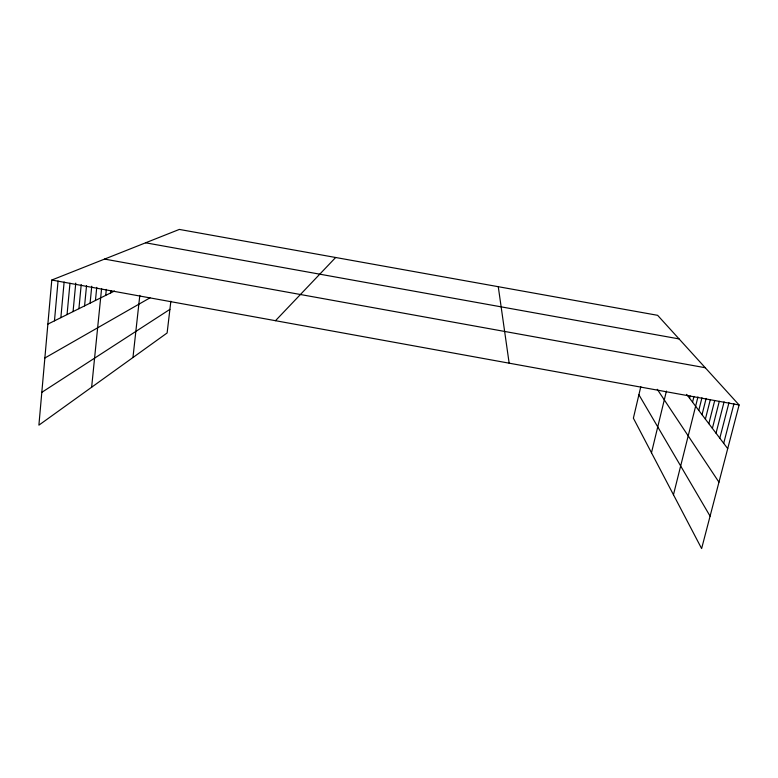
<?xml version="1.0" encoding="UTF-8"?>
<svg xmlns="http://www.w3.org/2000/svg" width="778" height="778" viewBox="0 0 778 778"><rect width="100%" height="100%" fill="white"/><g stroke="black" fill="none" stroke-linecap="round" stroke-linejoin="round"><path stroke-width="1.17" d="M640.809 386.637L633.38 418.175L701.62 548.578L739.1 404.978L657.624 315.314L179.329 229.422L51.786 280.031L38.9 425.148L167.124 332.965L170.859 301.212M54.47 320.837L58.058 281.033M60.859 317.667L64.127 282.006M67.054 314.584L69.971 283.26M73.064 311.599L75.767 283.095M78.909 308.701L81.223 284.583M84.578 305.88L86.543 285.672M90.092 303.148L91.755 286.226M95.441 300.483L96.754 287.374M91.639 387.23L101.607 288.482M105.72 295.377L106.333 289.397M110.651 292.927L110.894 290.564M132.96 357.52L139.816 295.339M651.478 452.767L666.425 391.071M689.561 398.21L690.144 395.866M692.546 402.158L693.986 396.401M673.456 494.759L697.954 396.887M698.78 410.395L701.951 397.782M702.028 414.693L706.142 398.414M705.374 419.118L710.314 399.659M708.826 423.67L714.739 400.456M712.376 428.357L719.3 401.292M716.032 433.19L724.085 401.856M719.806 438.179L728.976 402.664M723.696 443.324L733.955 403.801M275.49 320.701L335.658 257.489M41.808 392.355L169.896 309.372M44.861 358.006L149.989 297.838M47.876 324.115L114.492 291.021M145.612 242.794L679.058 338.907M104.573 259.084L705.257 367.731M51.786 280.031L739.1 404.978M686.653 394.368L727.712 448.624M657.264 389.301L718.95 482.175M638.903 394.747L710.09 516.154M498.27 286.693L509.152 363.18"/></g></svg>
